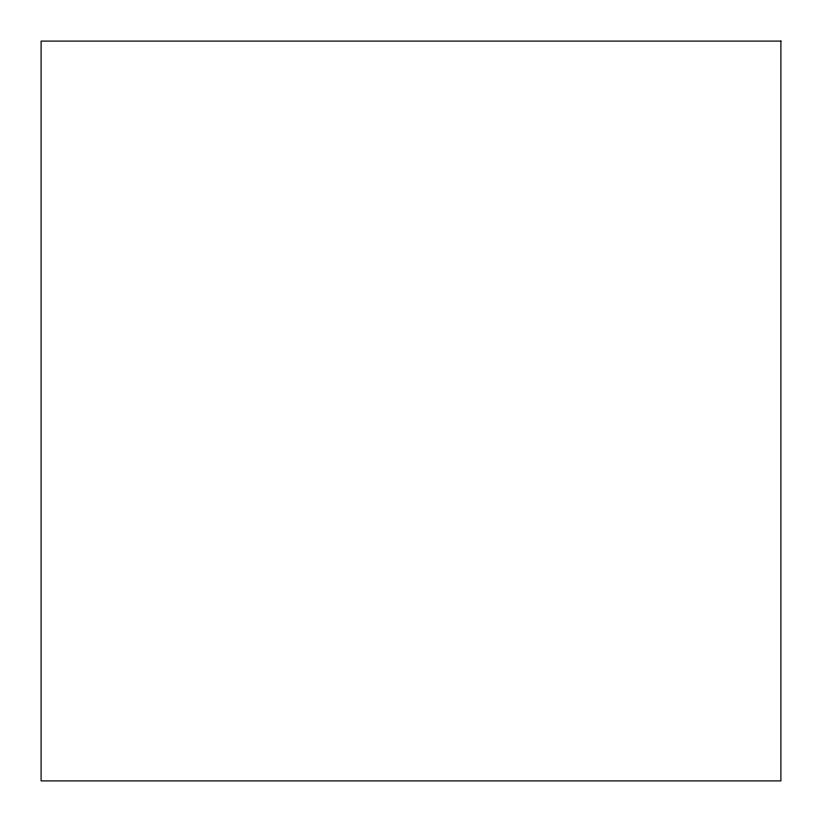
<?xml version="1.0" encoding="UTF-8"?>
<svg xmlns="http://www.w3.org/2000/svg" width="822" height="822" viewBox="0 0 822 822"><rect width="100%" height="100%" fill="white"/><g stroke="black" fill="none" stroke-linecap="round" stroke-linejoin="round"><path stroke-width="1.23" d="M780.9 41.1L41.1 41.1L41.1 780.9L780.9 780.9L780.9 41.1"/></g></svg>
